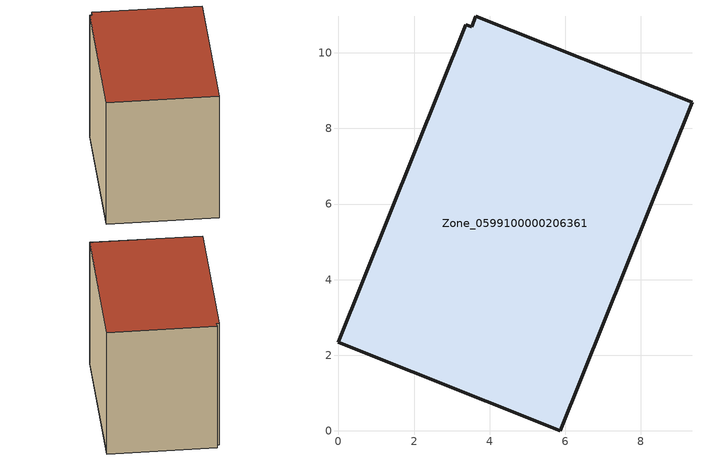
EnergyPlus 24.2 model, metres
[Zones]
Zone_0599100000206361
 floor ground (C_G): 3.52,10.69 3.63,10.97 9.35,8.69 5.87,0 0,2.34 3.36,10.74 z0.37
 wall outside (C_F): 5.87,0 9.35,8.69 3.63,10.97 3.52,10.69 3.36,10.74 0,2.34 5.87,0 z0.37:8.38
 roof outside (C_R): 3.63,10.97 3.52,10.69 3.36,10.74 0,2.34 5.87,0 9.35,8.69 z8.38
[BUILDING]
Pand.0599100000206361: North Axis=0; Terrain=City; Loads Convergence Tolerance Value=0.04; Temperature Convergence Tolerance Value=0.4; Solar Distribution=FullExterior; Maximum Number of Warmup Days=25; Minimum Number of Warmup Days=1
[Site:Location]
Rotterdam.The.Hague.AP_ZH_NLD Design_Conditions: Latitude=51.96; Longitude=4.45; Time Zone=1; Elevation=-4.5
[SITE:GROUNDTEMPERATURE:BUILDINGSURFACE]
18, 18, 18, 18, 18, 18, 18, 18, 18, 18, 18, 18
[MATERIAL] Thermal Absorptance=0.9; Solar Absorptance=0.7; Visible Absorptance=0.7
Name | Roughness | Thickness | Conductivity | Density | Specific Heat
G.TC.1965-1974 | MediumSmooth | 0.15 | 0.882353 | 540 | 1210
F.TC.1965-1974 | Rough | 0.3 | 0.697674 | 1920 | 840
R.TC.1965-1974 | MediumRough | 0.2 | 0.232558 | 1500 | 1000
[CONSTRUCTION]
C_G: G.TC.1965-1974
C_F: F.TC.1965-1974
C_R: R.TC.1965-1974
[ZONE]
Zone_0599100000206361: Type=1; Multiplier=1; Ceiling Height=Autocalculate; Volume=Autocalculate; Floor Area=autocalculate; Part of Total Floor Area=Yes
[ZONEINFILTRATION:DESIGNFLOWRATE]
Infil_Zone_0599100000206361: Zone or ZoneList or Space or SpaceList=Zone_0599100000206361; Schedule=AlwaysOn; Design Flow Rate Calculation Method=Flow/Area; Flow Rate per Floor Area=0.003; Constant Term Coefficient=1; Temperature Term Coefficient=0; Velocity Term Coefficient=0; Velocity Squared Term Coefficient=0
[HVACTEMPLATE:ZONE:IDEALLOADSAIRSYSTEM]
Zone_0599100000206361: Maximum Heating Supply Air Temperature=50; Minimum Cooling Supply Air Temperature=13; Maximum Heating Supply Air Humidity Ratio=0.0156; Minimum Cooling Supply Air Humidity Ratio=0.0077; Heating Limit=NoLimit; Cooling Limit=NoLimit; Dehumidification Control Type=ConstantSensibleHeatRatio; Cooling Sensible Heat Ratio=0.7; Dehumidification Setpoint=60; Humidification Control Type=None; Humidification Setpoint=30; Outdoor Air Method=None; Outdoor Air Flow Rate per Person=0.00944; Outdoor Air Flow Rate per Zone Floor Area=0; Outdoor Air Flow Rate per Zone=0; Demand Controlled Ventilation Type=None; Outdoor Air Economizer Type=NoEconomizer; Heat Recovery Type=None; Sensible Heat Recovery Effectiveness=0.7; Latent Heat Recovery Effectiveness=0.65
[ZONECONTROL:THERMOSTAT]
ThermostatControl_Zone_0599100000206361: Zone or ZoneList=Zone_0599100000206361; Control Type Schedule=DualSetpointControlType; Control 1=Thermostat_Zone_0599100000206361; Temperature Difference Between Cutout And Setpoint=0
[THERMOSTATSETPOINT:DUALSETPOINT]
Thermostat_Zone_0599100000206361: Heating Setpoint Temperature Schedule=HeatingSetpoint_Zone_0599100000206361; Cooling Setpoint Temperature Schedule=CoolingSetpoint_Zone_0599100000206361
[SCHEDULE:COMPACT]
HeatingSetpoint_Zone_0599100000206361: Through: 12/31, For: AllDays, Until: 24:00, 21
CoolingSetpoint_Zone_0599100000206361: Through: 12/31, For: AllDays, Until: 24:00, 24
DualSetpointControlType: Through: 12/31, For: AllDays, Until: 24:00, 4
AlwaysOn: Through: 12/31, For: AllDays, Until: 24:00, 1
